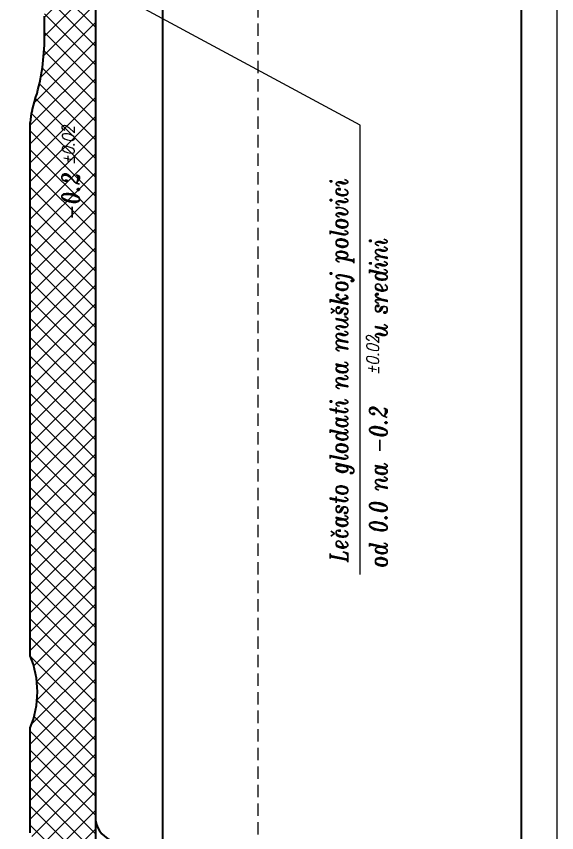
# Model space of a CAD drawing. Extents: x -234 to 1000, y -95 to 506.
# Drawn here: x 355.1 to 431.5, y 55.5 to 170.9 of the extents above; entities that cross this region are included whole.
import ezdxf

# ---------------------------------------------------------------- set-up
doc = ezdxf.new("R2010")
doc.units = 0
doc.header["$LTSCALE"] = 7
doc.header["$MEASUREMENT"] = 0
doc.linetypes.add('HIDDEN', pattern=[0.375, 0.25, -0.125])
doc.layers.get('0').update_dxf_attribs({"linetype": 'CONTINUOUS', "lineweight": 15})
for name, color, linetype, lineweight in [('2', 2, 'HIDDEN', 15), ('3', 3, 'CONTINUOUS', 30), ('8', 250, 'CONTINUOUS', 15)]:
    doc.layers.add(name, color=color, linetype=linetype, lineweight=lineweight)
doc.styles.add('ITALICT', font='ITALICT.shx', dxfattribs={"width": 0.8, "height": 3})

msp = doc.modelspace()

# ---------------------------------------------------------------- hatches: boundary and pattern name
at = {"layer": '8'}
h = msp.add_hatch(dxfattribs=at)
h.set_pattern_fill('ANSI37', color=256, scale=15)
h.paths.add_polyline_path([(366.2561, 266.8253), (344.8604, 266.8253), (357.2506, 192.6826, -0.04141897), (359.0561, 170.9264), (359.0561, 167.9253, -0.07106881), (357.8562, 159.5258), (357.2961, 157.6053, 0.07107843), (357.0561, 155.9248), (357.0561, 80.5243, -0.1961162), (357.0561, 70.3263), (357.0561, 55.5243, -0.1554479), (357.702, 47.3537), (357.8561, 46.8254, -0.07106651), (359.0561, 38.4261), (359.0561, 29.4753), (366.2561, 29.4753)])
h.paths.add_polyline_path([(363.7529, 150.0169), (363.7529, 157.3586), (361.1279, 157.3586), (361.1279, 150.0169)], flags=24)
h.paths.add_polyline_path([(364.6573, 141.6922), (364.6573, 149.7993), (360.9073, 149.7993), (360.9073, 141.6922)], flags=24)

# ---------------------------------------------------------------- linework, layer by layer
for p, q in [((431.4997, 506.465), (431.4997, -94.1371)), ((403.7016, 155.5391), (363.2561, 177.3599)), ((403.7016, 92.021), (403.7016, 155.5391))]:
    msp.add_line(p, q)
at = {"layer": '2'}
msp.add_line((389.2561, 177.7753), (389.2561, -2.5247), dxfattribs=at)
at = {"layer": '3'}
for p, q in [((426.4997, 501.465), (426.4997, -89.1371)), ((366.2561, 291.8253), (366.2561, 4.4753)), ((375.7561, 291.8253), (375.7561, -5.5247))]:
    msp.add_line(p, q, dxfattribs=at)
at = {"layer": '3', "lineweight": 30, "ltscale": 0.075}
msp.add_line((359.0561, 167.9253), (359.0561, 170.9253), dxfattribs=at)
at = {"layer": '3', "lineweight": 30, "ltscale": 0.05}
msp.add_line((357.2961, 157.6053), (357.8561, 159.5253), dxfattribs=at)
at = {"layer": '3', "lineweight": 30}
for p, q in [((357.0561, 80.5243), (357.0561, 155.9253)), ((357.0561, 55.5243), (357.0561, 70.3263))]:
    msp.add_line(p, q, dxfattribs=at)
for centre, radius, start, end in [((329.0581, 167.9249), 29.998, 343.739365, 0.000763), ((363.0571, 155.9251), 6.001, 163.739977, 179.997527), ((344.5561, 75.4253), 13.5, 337.808387, 22.191613)]:
    msp.add_arc(centre, radius, start, end, dxfattribs=at)
at = {"layer": '3'}
msp.add_arc((369.7561, 57.7184), 3.5, 180, 247.910738, dxfattribs=at)

# ---------------------------------------------------------------- texts
at = {"style": 'ITALICT', "width": 0.8}
for s, height, p in [(' %%p0.02', 1.75, (363.3154, 148.9877)), ('-0.2', 2.5, (364.0323, 142.1267)), ('Lečasto glodati na muškoj polovici', 2.5, (401.9607, 93.7672)), ('od 0.0 na -0.2     u sredini', 2.5, (407.5401, 92.9578)), (' %%p0.02', 1.75, (406.3604, 119.2903))]:
    msp.add_text(s, height=height, rotation=90, dxfattribs=at).set_placement(p)

doc.saveas('drawing.dxf')
